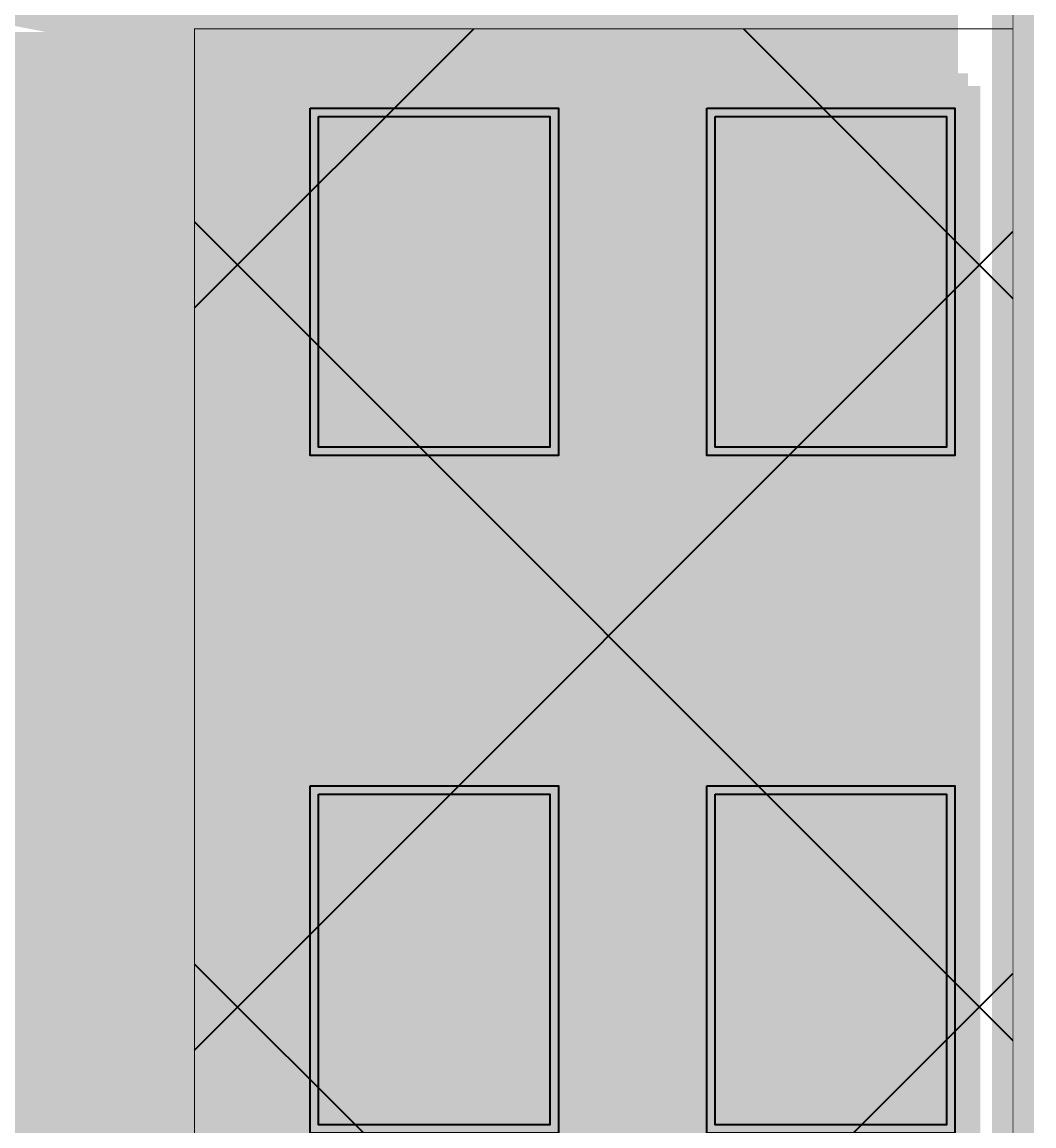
# Model space of a CAD drawing. Header units: millimetres. Extents: x -15.2 to 11.6, y -15.2 to 45.2.
# Drawn here: x 5.43 to 11.56, y 15 to 21.68 of the extents above; entities that cross this region are included whole.
import ezdxf

# ---------------------------------------------------------------- set-up
doc = ezdxf.new("R2010")
doc.units = ezdxf.units.MM
doc.header["$MEASUREMENT"] = 0
for name, color, linetype, true_color in [('Board-Outline-Layer', 7, 'Continuous', 0xff00ff), ('Bottom-Layer', 7, 'Continuous', 0x0000ff), ('Bottom-Silkscreen-Layer', 7, 'Continuous', 0x66cc33), ('Document-Layer', 7, 'Continuous', 0xffffff), ('Top-Layer', 7, 'Continuous', 0xff0000), ('Top-Paste-Mask-Layer', 7, 'Continuous', 0x808080), ('Top-Silkscreen-Layer', 7, 'Continuous', 0xffcc00), ('Top-Solder-Mask-Layer', 7, 'Continuous', 0x800080)]:
    doc.layers.add(name, color=color, linetype=linetype, true_color=true_color)

msp = doc.modelspace()

# ---------------------------------------------------------------- hatches: boundary and pattern name
at = {"layer": 'Bottom-Layer'}
msp.add_hatch(color=256, dxfattribs=at).paths.add_polyline_path([(-11.0719, 44.7269), (11.0719, 44.7269), (11.0719, 0.4851), (6.5124, 0.4851), (6.381, 0.619), (6.2, 0.6681), (-6.2, 0.6681), (-6.381, 0.619), (-6.5124, 0.4851), (-11.0719, 0.4851)])
at = {"layer": 'Bottom-Silkscreen-Layer'}
for points in [[(6.6775, 22.2528), (6.7212, 22.3151), (6.7967, 22.3146), (6.8722, 22.3142), (6.9104, 22.29), (6.9485, 22.2658), (6.9722, 22.1432), (6.9959, 22.0207), (6.9973, 21.8104), (6.9987, 21.6001), (7.0163, 21.4137), (7.0339, 21.2273), (7.5277, 21.6381), (8.0215, 22.0489), (8.2108, 22.1834), (8.4001, 22.318), (8.4926, 22.3567), (8.5852, 22.3953), (8.6227, 22.3721), (8.6603, 22.3489), (8.6827, 22.2128), (8.705, 22.0767), (8.7067, 21.3267), (8.7084, 20.5766), (8.5548, 20.5766), (8.4013, 20.5766), (8.3567, 20.6446), (8.3122, 20.7126), (8.2964, 21.1844), (8.2805, 21.6561), (8.2632, 21.6891), (8.2458, 21.7221), (7.8499, 21.3947), (7.454, 21.0673), (7.2332, 20.9089), (7.0123, 20.7504), (6.8973, 20.6909), (6.7823, 20.6313), (6.734, 20.6499), (6.6857, 20.6684), (6.6598, 20.7365), (6.6339, 20.8046), (6.6339, 21.4975), (6.6339, 22.1904)], [(9.2984, 22.0725), (9.3212, 22.2084), (9.336, 22.2231), (9.3507, 22.2379), (9.3904, 22.2226), (9.4302, 22.2074), (9.4503, 22.1001), (9.4704, 21.9927), (9.5029, 21.9721), (9.5354, 21.9514), (9.7036, 21.9504), (9.8718, 21.9494), (10.051, 21.9235), (10.2303, 21.8976), (10.2588, 21.869), (10.2874, 21.8405), (10.2057, 21.8094), (10.1241, 21.7783), (9.8022, 21.7593), (9.4804, 21.7403), (9.4518, 21.5941), (9.4232, 21.448), (9.3886, 21.4137), (9.3541, 21.3795), (9.3345, 21.3991), (9.315, 21.4186), (9.294, 21.5654), (9.2731, 21.7122), (9.2744, 21.8244), (9.2756, 21.9365)], [(9.6405, 20.9679), (10.0119, 20.9667), (10.1322, 20.9435), (10.2524, 20.9202), (10.2693, 20.9033), (10.2862, 20.8864), (10.2508, 20.8437), (10.2153, 20.8009), (10.1366, 20.8009), (10.058, 20.8009), (10.0139, 20.7569), (9.9699, 20.7128), (9.9699, 20.665), (9.9699, 20.6171), (10.0176, 20.549), (10.0653, 20.4808), (10.1578, 20.3996), (10.2502, 20.3184), (10.2502, 20.2809), (10.2502, 20.2434), (10.2181, 20.2236), (10.1859, 20.2037), (10.0674, 20.2685), (9.9489, 20.3332), (9.851, 20.2727), (9.753, 20.2121), (9.6107, 20.2121), (9.4684, 20.2121), (9.3967, 20.2752), (9.3249, 20.3383), (9.297, 20.4893), (9.269, 20.6404), (9.269, 20.8048), (9.269, 20.9692)], [(9.4929, 20.5076), (9.5205, 20.435), (9.563, 20.4187), (9.6056, 20.4023), (9.6743, 20.4196), (9.7431, 20.4369), (9.7722, 20.5418), (9.8014, 20.6467), (9.8015, 20.6798), (9.8017, 20.7128), (9.7576, 20.7569), (9.7136, 20.8009), (9.6338, 20.8009), (9.554, 20.8009), (9.5096, 20.7839), (9.4653, 20.7669), (9.4653, 20.6736), (9.4653, 20.5803)], [(7.6711, 20.0719), (8.7084, 20.0719), (8.7084, 19.2728), (8.7084, 18.4736), (8.5412, 18.4736), (8.3739, 18.4736), (8.3449, 18.5279), (8.3159, 18.5821), (8.3159, 19.1307), (8.3159, 19.6794), (8.0636, 19.6794), (7.8113, 19.6794), (7.8111, 19.2658), (7.811, 18.8522), (7.7826, 18.7499), (7.7542, 18.6477), (7.6869, 18.6308), (7.6195, 18.6139), (7.5774, 18.6301), (7.5353, 18.6462), (7.5148, 18.6931), (7.4943, 18.74), (7.4814, 19.2097), (7.4684, 19.6794), (7.2374, 19.6794), (7.0064, 19.6794), (6.992, 19.1797), (6.9777, 18.6801), (6.945, 18.6189), (6.9122, 18.5578), (6.8004, 18.5578), (6.6886, 18.5578), (6.6612, 18.6297), (6.6339, 18.7016), (6.6339, 19.3868), (6.6339, 20.0719)], [(9.3601, 19.6684), (9.4232, 19.6892), (9.7456, 19.6871), (10.068, 19.6851), (10.1451, 19.6549), (10.2222, 19.6246), (10.2222, 19.5978), (10.2222, 19.571), (10.1591, 19.5499), (10.096, 19.5289), (9.7596, 19.5295), (9.4232, 19.5301), (9.3601, 19.5505), (9.2971, 19.571), (9.2971, 19.6092), (9.2971, 19.6475)], [(9.7732, 18.9503), (10.2854, 18.9503), (10.2728, 18.6489), (10.2602, 18.3475), (10.2253, 18.2827), (10.1903, 18.2179), (10.1572, 18.2288), (10.1241, 18.2398), (10.1065, 18.4737), (10.089, 18.7076), (10.0381, 18.7449), (9.9872, 18.7821), (9.9525, 18.7821), (9.9178, 18.7821), (9.8738, 18.738), (9.8297, 18.6939), (9.8297, 18.5856), (9.8297, 18.4773), (9.8024, 18.4054), (9.775, 18.3334), (9.7328, 18.3334), (9.6906, 18.3334), (9.6776, 18.3965), (9.6646, 18.4596), (9.6473, 18.5927), (9.6301, 18.7258), (9.5735, 18.7561), (9.517, 18.7864), (9.4771, 18.7711), (9.4372, 18.7558), (9.4372, 18.534), (9.4372, 18.3123), (9.3971, 18.279), (9.3571, 18.2457), (9.3238, 18.3078), (9.2906, 18.3699), (9.2758, 18.6601), (9.261, 18.9503)], [(6.6779, 17.9249), (6.722, 17.9689), (7.7156, 17.9689), (8.7092, 17.9689), (8.7018, 17.1768), (8.6943, 16.3847), (8.5317, 16.3855), (8.369, 16.3862), (8.3429, 16.4275), (8.3168, 16.4688), (8.3163, 17.0086), (8.3159, 17.5483), (8.066, 17.5483), (7.8161, 17.5483), (7.8067, 17.0899), (7.7973, 16.6315), (7.7588, 16.5852), (7.7203, 16.5389), (7.6431, 16.5389), (7.5659, 16.5389), (7.5286, 16.5839), (7.4913, 16.6288), (7.4797, 17.0589), (7.4682, 17.4891), (7.3103, 17.5064), (7.1525, 17.5238), (7.0796, 17.5374), (7.0067, 17.5509), (6.9915, 17.0164), (6.9764, 16.4819), (6.9419, 16.4403), (6.9074, 16.3987), (6.8337, 16.3991), (6.76, 16.3996), (6.723, 16.4231), (6.6859, 16.4466), (6.6606, 16.5558), (6.6352, 16.6651), (6.6346, 17.2729), (6.6339, 17.8808)], [(9.2977, 17.5477), (9.3206, 17.6451), (9.3853, 17.6975), (9.45, 17.7499), (9.5471, 17.7341), (9.6441, 17.7184), (9.7017, 17.6608), (9.7593, 17.6032), (9.8436, 17.4286), (9.9278, 17.2539), (9.9828, 17.2539), (10.0379, 17.2539), (10.0639, 17.3447), (10.0899, 17.4354), (10.0439, 17.5559), (9.9979, 17.6764), (9.9979, 17.7229), (9.9979, 17.7693), (10.0262, 17.7868), (10.0545, 17.8043), (10.1077, 17.7874), (10.1609, 17.7705), (10.2055, 17.6589), (10.2502, 17.5472), (10.2502, 17.4514), (10.2502, 17.3557), (10.2203, 17.2768), (10.1904, 17.1978), (10.1313, 17.1347), (10.0722, 17.0717), (9.9762, 17.0717), (9.8802, 17.0717), (9.8043, 17.1529), (9.7284, 17.2342), (9.6907, 17.3485), (9.653, 17.4628), (9.6001, 17.5196), (9.5472, 17.5764), (9.5055, 17.5764), (9.4639, 17.5764), (9.4371, 17.5058), (9.4102, 17.4352), (9.4528, 17.3096), (9.4954, 17.1841), (9.4653, 17.1279), (9.4353, 17.0717), (9.4152, 17.0721), (9.3952, 17.0725), (9.3619, 17.0937), (9.3286, 17.1149), (9.2988, 17.1932), (9.269, 17.2716), (9.2719, 17.3609), (9.2748, 17.4502)], [(7.6711, 15.8099), (8.7084, 15.8099), (8.7084, 15.6572), (8.7084, 15.5046), (8.6461, 15.461), (8.5838, 15.4173), (8.223, 15.4173), (7.8623, 15.4173), (7.88, 15.186), (7.8977, 14.9547), (7.9035, 14.7419), (7.9094, 14.5291), (7.8709, 14.4825), (7.8325, 14.4359), (7.7394, 14.4359), (7.6463, 14.4359), (7.6026, 14.4982), (7.559, 14.5606), (7.559, 14.9889), (7.559, 15.4173), (7.2827, 15.4173), (7.0064, 15.4173), (6.992, 14.9177), (6.9777, 14.4181), (6.945, 14.3569), (6.9122, 14.2957), (6.8004, 14.2957), (6.6886, 14.2957), (6.6612, 14.3677), (6.6339, 14.4396), (6.6339, 15.1247), (6.6339, 15.8099)]]:
    msp.add_hatch(color=256, dxfattribs=at).paths.add_polyline_path(points)
at = {"layer": 'Top-Layer'}
h = msp.add_hatch(dxfattribs=at)
h.set_pattern_fill('ANSI37', color=256, style=0)
h.set_pattern_definition([(45, (0, 0), (-2.24506, 2.24506), []), (135, (0, 0), (-2.24506, -2.24506), [])])
h.paths.add_polyline_path([(6.477, 14.859), (6.477, 21.6366), (11.43, 21.6366), (11.43, 14.859)])
for points in [[(7.2279, 21.1055), (8.6279, 21.1055), (8.6279, 19.1055), (7.2279, 19.1055)], [(9.6277, 21.1055), (11.0277, 21.1055), (11.0277, 19.1055), (9.6277, 19.1055)], [(6.1114, 14.1108), (6.2378, 14.3), (6.2822, 14.5231), (6.2822, 16.0231), (6.2378, 16.2463), (6.1114, 16.4355), (5.6114, 16.9355), (5.5315, 17.0022), (5.4411, 17.0536), (5.5066, 17.3493), (5.4149, 17.6379), (6.3729, 17.6379), (6.3729, 14.859), (6.4034, 14.7854), (6.477, 14.7549), (6.972, 14.7549), (7.0891, 14.6753), (7.2279, 14.6473), (7.6104, 14.6473), (7.3918, 14.5269), (7.3049, 14.293), (7.3049, 13.5377), (6.199, 13.5377), (5.9663, 13.4914), (5.769, 13.3595), (4.2822, 11.8727), (4.2822, 12.2816)], [(6.1114, 14.1108), (6.2378, 14.3), (6.2822, 14.5231), (6.2822, 16.0231), (6.2378, 16.2463), (6.1114, 16.4355), (5.6114, 16.9355), (5.5315, 17.0022), (5.4411, 17.0536), (5.5066, 17.3493), (5.4149, 17.6379), (6.3729, 17.6379), (6.3729, 14.859), (6.4034, 14.7854), (6.477, 14.7549), (6.972, 14.7549), (7.0891, 14.6753), (7.2279, 14.6473), (7.6104, 14.6473), (7.3918, 14.5269), (7.3049, 14.293), (7.3049, 13.5377), (6.199, 13.5377), (5.9663, 13.4914), (5.769, 13.3595), (4.2822, 11.8727), (4.2822, 12.2816)], [(7.2279, 17.0054), (8.6279, 17.0054), (8.6279, 15.0054), (7.2279, 15.0054)], [(9.6277, 17.0054), (11.0277, 17.0054), (11.0277, 15.0054), (9.6277, 15.0054)]]:
    msp.add_hatch(color=256, dxfattribs=at).paths.add_polyline_path(points)
at = {"layer": 'Top-Paste-Mask-Layer'}
for points in [[(7.2279, 21.1055), (8.6279, 21.1055), (8.6279, 19.1055), (7.2279, 19.1055)], [(9.6277, 21.1055), (11.0277, 21.1055), (11.0277, 19.1055), (9.6277, 19.1055)], [(7.2279, 17.0054), (8.6279, 17.0054), (8.6279, 15.0054), (7.2279, 15.0054)], [(9.6277, 17.0054), (11.0277, 17.0054), (11.0277, 15.0054), (9.6277, 15.0054)]]:
    msp.add_hatch(color=256, dxfattribs=at).paths.add_polyline_path(points)
at = {"layer": 'Top-Solder-Mask-Layer'}
for points in [[(7.1771, 21.1564), (8.6787, 21.1564), (8.6787, 19.0547), (7.1771, 19.0547)], [(9.5769, 21.1564), (11.0785, 21.1564), (11.0785, 19.0547), (9.5769, 19.0547)], [(7.1771, 17.0562), (8.6787, 17.0562), (8.6787, 14.9546), (7.1771, 14.9546)], [(9.5769, 17.0562), (11.0785, 17.0562), (11.0785, 14.9546), (9.5769, 14.9546)]]:
    msp.add_hatch(color=256, dxfattribs=at).paths.add_polyline_path(points)

# ---------------------------------------------------------------- linework, layer by layer
at = {"layer": 'Board-Outline-Layer', "const_width": 0.254}
msp.add_lwpolyline([(-11.43, 0.127), (-11.43, 45.0851), (11.43, 45.0851), (11.43, 0.127)], close=True, dxfattribs=at)
at = {"layer": 'Bottom-Layer'}
for points, const_width in [([(-11.43, 0.127), (-11.43, 45.0851), (11.43, 45.0851), (11.43, 0.127)], 0.00508), ([(-11.0719, 44.7269), (11.0719, 44.7269), (11.0719, 0.4851), (6.5124, 0.4851), (6.381, 0.619), (6.2, 0.6681), (-6.2, 0.6681), (-6.381, 0.619), (-6.5124, 0.4851), (-11.0719, 0.4851)], 0.0508)]:
    msp.add_lwpolyline(points, close=True, dxfattribs=dict(at, const_width=const_width))
at = {"layer": 'Bottom-Silkscreen-Layer', "const_width": 0.254}
for points in [[(8.705, 22.0767), (8.7067, 21.3267), (8.7084, 20.5766), (8.5548, 20.5766), (8.4013, 20.5766), (8.3567, 20.6446), (8.3122, 20.7126), (8.2964, 21.1844), (8.2805, 21.6561), (8.2632, 21.6891), (8.2458, 21.7221), (7.8499, 21.3947), (7.454, 21.0673), (7.2332, 20.9089), (7.0123, 20.7504), (6.8973, 20.6909), (6.7823, 20.6313), (6.734, 20.6499), (6.6857, 20.6684), (6.6598, 20.7365), (6.6339, 20.8046), (6.6339, 21.4975), (6.6339, 22.1904)], [(6.9973, 21.8104), (6.9987, 21.6001), (7.0163, 21.4137), (7.0339, 21.2273), (7.5277, 21.6381), (8.0215, 22.0489)], [(10.2057, 21.8094), (10.1241, 21.7783), (9.8022, 21.7593), (9.4804, 21.7403), (9.4518, 21.5941), (9.4232, 21.448), (9.3886, 21.4137), (9.3541, 21.3795), (9.3345, 21.3991), (9.315, 21.4186), (9.294, 21.5654), (9.2731, 21.7122), (9.2744, 21.8244)], [(6.6339, 14.4396), (6.6339, 15.1247), (6.6339, 15.8099), (7.6711, 15.8099), (8.7084, 15.8099), (8.7084, 15.6572), (8.7084, 15.5046), (8.6461, 15.461), (8.5838, 15.4173), (8.223, 15.4173), (7.8623, 15.4173), (7.88, 15.186), (7.8977, 14.9547), (7.9035, 14.7419)], [(7.559, 14.5606), (7.559, 14.9889), (7.559, 15.4173), (7.2827, 15.4173), (7.0064, 15.4173), (6.992, 14.9177), (6.9777, 14.4181)]]:
    msp.add_lwpolyline(points, dxfattribs=at)
for points in [[(4.4399, 21.7342), (4.5174, 21.7459), (4.3772, 21.7463), (4.237, 21.7466), (4.2997, 21.7345), (4.3624, 21.7224)], [(9.6405, 20.9679), (10.0119, 20.9667), (10.1322, 20.9435), (10.2524, 20.9202), (10.2693, 20.9033), (10.2862, 20.8864), (10.2508, 20.8437), (10.2153, 20.8009), (10.1366, 20.8009), (10.058, 20.8009), (10.0139, 20.7569), (9.9699, 20.7128), (9.9699, 20.665), (9.9699, 20.6171), (10.0176, 20.549), (10.0653, 20.4808), (10.1578, 20.3996), (10.2502, 20.3184), (10.2502, 20.2809), (10.2502, 20.2434), (10.2181, 20.2236), (10.1859, 20.2037), (10.0674, 20.2685), (9.9489, 20.3332), (9.851, 20.2727), (9.753, 20.2121), (9.6107, 20.2121), (9.4684, 20.2121), (9.3967, 20.2752), (9.3249, 20.3383), (9.297, 20.4893), (9.269, 20.6404), (9.269, 20.8048), (9.269, 20.9692)], [(9.4929, 20.5076), (9.5205, 20.435), (9.563, 20.4187), (9.6056, 20.4023), (9.6743, 20.4196), (9.7431, 20.4369), (9.7722, 20.5418), (9.8014, 20.6467), (9.8015, 20.6798), (9.8017, 20.7128), (9.7576, 20.7569), (9.7136, 20.8009), (9.6338, 20.8009), (9.554, 20.8009), (9.5096, 20.7839), (9.4653, 20.7669), (9.4653, 20.6736), (9.4653, 20.5803)], [(7.6711, 20.0719), (8.7084, 20.0719), (8.7084, 19.2728), (8.7084, 18.4736), (8.5412, 18.4736), (8.3739, 18.4736), (8.3449, 18.5279), (8.3159, 18.5821), (8.3159, 19.1307), (8.3159, 19.6794), (8.0636, 19.6794), (7.8113, 19.6794), (7.8111, 19.2658), (7.811, 18.8522), (7.7826, 18.7499), (7.7542, 18.6477), (7.6869, 18.6308), (7.6195, 18.6139), (7.5774, 18.6301), (7.5353, 18.6462), (7.5148, 18.6931), (7.4943, 18.74), (7.4814, 19.2097), (7.4684, 19.6794), (7.2374, 19.6794), (7.0064, 19.6794), (6.992, 19.1797), (6.9777, 18.6801), (6.945, 18.6189), (6.9122, 18.5578), (6.8004, 18.5578), (6.6886, 18.5578), (6.6612, 18.6297), (6.6339, 18.7016), (6.6339, 19.3868), (6.6339, 20.0719)], [(9.3601, 19.6684), (9.4232, 19.6892), (9.7456, 19.6871), (10.068, 19.6851), (10.1451, 19.6549), (10.2222, 19.6246), (10.2222, 19.5978), (10.2222, 19.571), (10.1591, 19.5499), (10.096, 19.5289), (9.7596, 19.5295), (9.4232, 19.5301), (9.3601, 19.5505), (9.2971, 19.571), (9.2971, 19.6092), (9.2971, 19.6475)], [(9.7732, 18.9503), (10.2854, 18.9503), (10.2728, 18.6489), (10.2602, 18.3475), (10.2253, 18.2827), (10.1903, 18.2179), (10.1572, 18.2288), (10.1241, 18.2398), (10.1065, 18.4737), (10.089, 18.7076), (10.0381, 18.7449), (9.9872, 18.7821), (9.9525, 18.7821), (9.9178, 18.7821), (9.8738, 18.738), (9.8297, 18.6939), (9.8297, 18.5856), (9.8297, 18.4773), (9.8024, 18.4054), (9.775, 18.3334), (9.7328, 18.3334), (9.6906, 18.3334), (9.6776, 18.3965), (9.6646, 18.4596), (9.6473, 18.5927), (9.6301, 18.7258), (9.5735, 18.7561), (9.517, 18.7864), (9.4771, 18.7711), (9.4372, 18.7558), (9.4372, 18.534), (9.4372, 18.3123), (9.3971, 18.279), (9.3571, 18.2457), (9.3238, 18.3078), (9.2906, 18.3699), (9.2758, 18.6601), (9.261, 18.9503)], [(6.6779, 17.9249), (6.722, 17.9689), (7.7156, 17.9689), (8.7092, 17.9689), (8.7018, 17.1768), (8.6943, 16.3847), (8.5317, 16.3855), (8.369, 16.3862), (8.3429, 16.4275), (8.3168, 16.4688), (8.3163, 17.0086), (8.3159, 17.5483), (8.066, 17.5483), (7.8161, 17.5483), (7.8067, 17.0899), (7.7973, 16.6315), (7.7588, 16.5852), (7.7203, 16.5389), (7.6431, 16.5389), (7.5659, 16.5389), (7.5286, 16.5839), (7.4913, 16.6288), (7.4797, 17.0589), (7.4682, 17.4891), (7.3103, 17.5064), (7.1525, 17.5238), (7.0796, 17.5374), (7.0067, 17.5509), (6.9915, 17.0164), (6.9764, 16.4819), (6.9419, 16.4403), (6.9074, 16.3987), (6.8337, 16.3991), (6.76, 16.3996), (6.723, 16.4231), (6.6859, 16.4466), (6.6606, 16.5558), (6.6352, 16.6651), (6.6346, 17.2729), (6.6339, 17.8808)], [(9.2977, 17.5477), (9.3206, 17.6451), (9.3853, 17.6975), (9.45, 17.7499), (9.5471, 17.7341), (9.6441, 17.7184), (9.7017, 17.6608), (9.7593, 17.6032), (9.8436, 17.4286), (9.9278, 17.2539), (9.9828, 17.2539), (10.0379, 17.2539), (10.0639, 17.3447), (10.0899, 17.4354), (10.0439, 17.5559), (9.9979, 17.6764), (9.9979, 17.7229), (9.9979, 17.7693), (10.0262, 17.7868), (10.0545, 17.8043), (10.1077, 17.7874), (10.1609, 17.7705), (10.2055, 17.6589), (10.2502, 17.5472), (10.2502, 17.4514), (10.2502, 17.3557), (10.2203, 17.2768), (10.1904, 17.1978), (10.1313, 17.1347), (10.0722, 17.0717), (9.9762, 17.0717), (9.8802, 17.0717), (9.8043, 17.1529), (9.7284, 17.2342), (9.6907, 17.3485), (9.653, 17.4628), (9.6001, 17.5196), (9.5472, 17.5764), (9.5055, 17.5764), (9.4639, 17.5764), (9.4371, 17.5058), (9.4102, 17.4352), (9.4528, 17.3096), (9.4954, 17.1841), (9.4653, 17.1279), (9.4353, 17.0717), (9.4152, 17.0721), (9.3952, 17.0725), (9.3619, 17.0937), (9.3286, 17.1149), (9.2988, 17.1932), (9.269, 17.2716), (9.2719, 17.3609), (9.2748, 17.4502)]]:
    msp.add_lwpolyline(points, close=True, dxfattribs=at)
at = {"layer": 'Document-Layer', "const_width": 0.2}
msp.add_lwpolyline([(7.2276, 19.9554, 1), (7.4278, 19.9554), (7.4278, 19.9554, 1), (7.2276, 19.9554)], format="xyb", dxfattribs=at)
msp.add_lwpolyline([(7.2276, 19.9554, 1), (7.4278, 19.9554), (7.4278, 19.9554, 1), (7.2276, 19.9554)], format="xyb", dxfattribs=at)
at = {"layer": 'Top-Layer', "const_width": 0.00508}
for points in [[(-11.43, 0.127), (-11.43, 45.0851), (11.43, 45.0851), (11.43, 0.127)], [(-11.43, 0.127), (-11.43, 44.9106), (11.43, 44.9106), (11.43, 0.127)], [(6.477, 14.859), (6.477, 21.6366), (11.43, 21.6366), (11.43, 14.859)]]:
    msp.add_lwpolyline(points, close=True, dxfattribs=at)
at = {"layer": 'Top-Layer'}
for points, const_width in [([(8.1444, 24.6124), (5.0964, 21.5644)], 0.254), ([(8.063, 22.606), (8.063, 20.2406)], 0.254), ([(8.063, 20.2406), (7.9279, 20.1055)], 0.254), ([(6.7455, 18.9232), (7.9279, 20.1055)], 0.254), ([(4.199, 18.9232), (6.7455, 18.9232)], 0.254), ([(4.199, 18.1231), (8.2101, 18.1231)], 0.254), ([(8.2101, 18.1231), (10.3277, 16.0054)], 0.254), ([(6.2822, 14.5231), (6.2822, 16.0231), (6.2378, 16.2463), (6.1114, 16.4355), (5.6114, 16.9355), (5.5315, 17.0022), (5.4411, 17.0536), (5.5066, 17.3493), (5.4149, 17.6379), (6.3729, 17.6379), (6.3729, 14.859)], 0.0508), ([(6.2822, 14.5231), (6.2822, 16.0231), (6.2378, 16.2463), (6.1114, 16.4355), (5.6114, 16.9355), (5.5315, 17.0022), (5.4411, 17.0536), (5.5066, 17.3493), (5.4149, 17.6379), (6.3729, 17.6379), (6.3729, 14.859)], 0.0508), ([(5.199, 16.5231), (5.699, 16.0231)], 0.45), ([(5.699, 16.0231), (5.699, 14.5231)], 0.45), ([(10.3277, 14.7077), (10.3277, 16.0054)], 0.254)]:
    msp.add_lwpolyline(points, dxfattribs=dict(at, const_width=const_width))
for points in [[(7.2279, 21.1055), (8.6279, 21.1055), (8.6279, 19.1055), (7.2279, 19.1055)], [(9.6277, 21.1055), (11.0277, 21.1055), (11.0277, 19.1055), (9.6277, 19.1055)], [(7.2279, 17.0054), (8.6279, 17.0054), (8.6279, 15.0054), (7.2279, 15.0054)], [(9.6277, 17.0054), (11.0277, 17.0054), (11.0277, 15.0054), (9.6277, 15.0054)]]:
    msp.add_lwpolyline(points, close=True, dxfattribs=at)
at = {"layer": 'Top-Paste-Mask-Layer'}
for points in [[(7.2279, 21.1055), (8.6279, 21.1055), (8.6279, 19.1055), (7.2279, 19.1055)], [(9.6277, 21.1055), (11.0277, 21.1055), (11.0277, 19.1055), (9.6277, 19.1055)], [(7.2279, 17.0054), (8.6279, 17.0054), (8.6279, 15.0054), (7.2279, 15.0054)], [(9.6277, 17.0054), (11.0277, 17.0054), (11.0277, 15.0054), (9.6277, 15.0054)]]:
    msp.add_lwpolyline(points, close=True, dxfattribs=at)
at = {"layer": 'Top-Silkscreen-Layer', "const_width": 0.1524}
for points in [[(8.5284, 21.5099), (6.8698, 21.5099)], [(6.8698, 21.5099), (6.8698, 21.3118)], [(8.5284, 21.5099), (6.8698, 21.5099)], [(6.8698, 21.5099), (6.8698, 21.3118)], [(8.5378, 21.5188), (8.5284, 21.5099)], [(8.5378, 21.5188), (8.5284, 21.5099)], [(6.8698, 21.3118), (6.8698, 19.2544)], [(6.8698, 21.3118), (6.8698, 19.2544)], [(7.0984, 21.0832), (7.0984, 21.2915)], [(7.0984, 21.2915), (11.1573, 21.2915)], [(7.0984, 21.0832), (7.0984, 21.2915)], [(7.0984, 21.2915), (11.1573, 21.2915)], [(11.1573, 21.2915), (11.1573, 14.8195)], [(11.1573, 21.2915), (11.1573, 14.8195)], [(7.0984, 14.8195), (7.0984, 21.0832)], [(7.0984, 14.8195), (7.0984, 21.0832)]]:
    msp.add_lwpolyline(points, dxfattribs=at)
at = {"layer": 'Top-Solder-Mask-Layer'}
for points in [[(7.1771, 21.1564), (8.6787, 21.1564), (8.6787, 19.0547), (7.1771, 19.0547)], [(9.5769, 21.1564), (11.0785, 21.1564), (11.0785, 19.0547), (9.5769, 19.0547)], [(7.1771, 17.0562), (8.6787, 17.0562), (8.6787, 14.9546), (7.1771, 14.9546)], [(9.5769, 17.0562), (11.0785, 17.0562), (11.0785, 14.9546), (9.5769, 14.9546)]]:
    msp.add_lwpolyline(points, close=True, dxfattribs=at)

doc.saveas('drawing.dxf')
